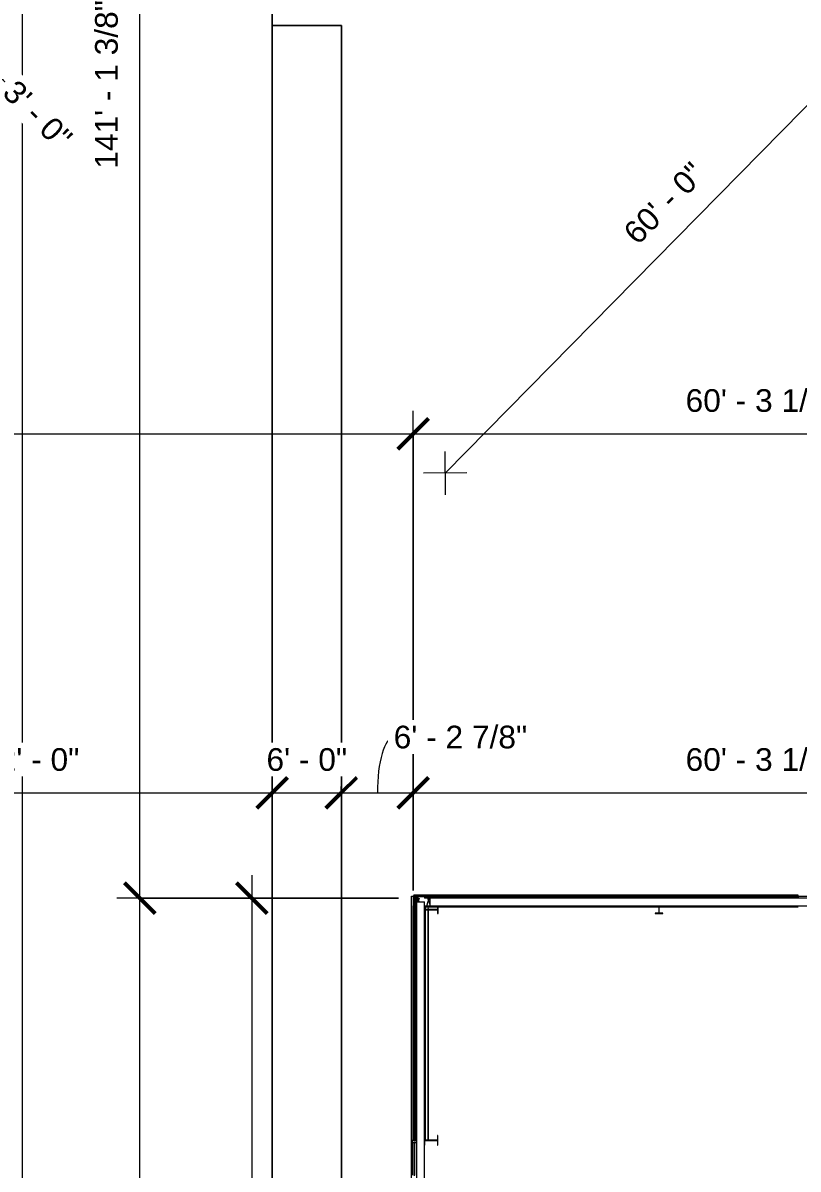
# Model space of a CAD drawing. Header units: inches. Extents: x 20008 to 27263, y -26025 to -19005.
# Drawn here: x 21652 to 22459, y -21174 to -19980 of the extents above; entities that cross this region are included whole.
import ezdxf

# ---------------------------------------------------------------- set-up
doc = ezdxf.new("R2010")
doc.units = ezdxf.units.IN
doc.header["$MEASUREMENT"] = 0
for name, color, linetype, lineweight in [('A-ANNO-DIMS', 211, 'Continuous', 9), ('A-ANNO-DIMS-256', 211, 'Continuous', 9), ('A-GLAZ-CURT', 52, 'Continuous', 9), ('A-GLAZ-CWMG', 51, 'Continuous', 9), ('A-WALL', 113, 'Continuous', 9), ('A-WALL-PATT', 111, 'Continuous', 25), ('C-TOPO', 7, 'Continuous', 9), ('Conc', 7, 'Continuous', 13), ('EOP-PR', 4, 'Continuous', 13), ('L-SITE-WALL', 31, 'Continuous', 9), ('S-BEAM', 12, 'Continuous', 9), ('S-COLS', 52, 'Continuous', 9)]:
    doc.layers.add(name, color=color, linetype=linetype, lineweight=lineweight)
doc.styles.add('Arial_2', font='arial.ttf', dxfattribs={"height": 23.60479})
doc.dimstyles.new('Arrow_-_3_32__Arial', dxfattribs={"dimscale": 12, "dimtxt": 24, "dimasz": 2.666667, "dimexe": 2, "dimexo": 0, "dimgap": 1.333333, "dimtad": 1, "dimjust": 3, "dimdec": 5, "dimrnd": 0.03125, "dimzin": 1, "dimdsep": 46, "dimlunit": 4, "dimtxsty": 'Arial_2', "dimblk1": 'OPEN30', "dimblk2": 'OPEN30', "dimsah": 1, "dimcen": 0.09, "dimazin": 0, "dimtfac": 1, "dimtdec": 4, "dimtix": 1, "dimtmove": 0, "dimatfit": 2, "dimfxl": 1, "dimtvp": 1, "dimtfill": 1, "dimfrac": 2, "dimtolj": 1, "dimtzin": 0, "dimarcsym": 2})
doc.dimstyles.new('Arrow_-_3_32__Arial_1', dxfattribs={"dimscale": 12, "dimtxt": 24, "dimasz": 2.666667, "dimexe": 2, "dimexo": 0, "dimgap": 1.333333, "dimtad": 1, "dimjust": 3, "dimdec": 5, "dimrnd": 0.03125, "dimzin": 1, "dimdsep": 46, "dimlunit": 4, "dimtxsty": 'Arial_2', "dimblk1": 'OPEN30', "dimblk2": 'OPEN30', "dimsah": 1, "dimcen": 0.09, "dimazin": 0, "dimtfac": 1, "dimtdec": 4, "dimtix": 1, "dimtmove": 0, "dimatfit": 2, "dimfxl": 1, "dimtvp": 1, "dimtfill": 1, "dimfrac": 2, "dimtolj": 1, "dimtzin": 0, "dimarcsym": 2})
doc.dimstyles.new('Linear_-_3_32__Arial', dxfattribs={"dimscale": 12, "dimtxt": 24, "dimasz": 2.666667, "dimexe": 2, "dimexo": 1.333333, "dimgap": 1.333333, "dimtad": 1, "dimdec": 4, "dimrnd": 0.0625, "dimzin": 1, "dimdsep": 46, "dimlunit": 4, "dimtxsty": 'Arial_2', "dimblk1": 'OBLIQUE', "dimblk2": 'OBLIQUE', "dimsah": 1, "dimcen": 0.09, "dimdle": 2, "dimazin": 0, "dimtfac": 1, "dimtdec": 4, "dimtix": 1, "dimtmove": 1, "dimatfit": 3, "dimfxl": 1, "dimtvp": 1, "dimtfill": 1, "dimfrac": 2, "dimtolj": 1, "dimtzin": 0, "dimarcsym": 2})
doc.dimstyles.new('Linear_-_3_32__Arial_1', dxfattribs={"dimscale": 12, "dimtxt": 24, "dimasz": 2.666667, "dimexe": 2, "dimexo": 1.333333, "dimgap": 1.333333, "dimtad": 1, "dimdec": 4, "dimrnd": 0.0625, "dimzin": 1, "dimdsep": 46, "dimlunit": 4, "dimtxsty": 'Arial_2', "dimblk1": 'OBLIQUE', "dimblk2": 'OBLIQUE', "dimsah": 1, "dimcen": 0.09, "dimdle": 2, "dimazin": 0, "dimtfac": 1, "dimtdec": 4, "dimtix": 1, "dimtmove": 0, "dimatfit": 3, "dimfxl": 1, "dimtvp": 1, "dimtfill": 1, "dimfrac": 2, "dimtolj": 1, "dimtzin": 0, "dimarcsym": 2})
pattern_1 = [(0, (0, 0), (0, 32), []), (90, (0, 0), (-32, 2e-15), [])]
pattern_2 = [(161.57, (1.28, 1.28), (-10.24040374, -0.00056827), [0, -72.858, 8.09, 0]), (18.43, (-1.28, 1.28), (-10.24040374, 0.00056827), [0, -72.858, 8.09, 0]), (108.43, (1.28, 1.28), (5.1184649, -25.6019259), [24.282, -56.666]), (71.57, (-1.28, 1.28), (5.1184649, 25.6019259), [24.282, -56.666])]

# ---------------------------------------------------------------- blocks, each defined once
blk = doc.blocks.new('Struct_Xcel_Sports Complex_rvt-1-Site Plan - Phase 1')
at = {"layer": 'L-SITE-WALL', "color": 7}
blk.add_line((22058.1, -21143.9), (22058.1, -20899.6), dxfattribs=at)
blk = doc.blocks.new('Rectangular Mullion - Exterior 2_ x 4_5_-1142339-Site Plan - Phase 1')
at = {"layer": 'A-GLAZ-CWMG', "lineweight": 13}
for p, q in [((-2, 3), (0, 3)), ((-2, -1.5), (-2, 3)), ((0, 3), (0, -1.5)), ((0, -1.5), (-2, -1.5))]:
    blk.add_line(p, q, dxfattribs=at)
blk = doc.blocks.new('Girt_C - 8_D-1405501-Site Plan - Phase 1')
at = {"layer": 'S-BEAM'}
for p, q in [((22767.4, -20891.6), (22075.6, -20891.6)), ((22075.6, -20891.7), (22075.6, -20891.6)), ((22075.6, -20899.4), (22075.6, -20891.7)), ((22767.4, -20891.6), (22767.4, -20891.7)), ((22767.4, -20891.7), (22767.4, -20899.4)), ((22075.6, -20899.6), (22075.6, -20899.4)), ((22075.6, -20899.6), (22767.4, -20899.6)), ((22767.4, -20899.4), (22767.4, -20899.6))]:
    blk.add_line(p, q, dxfattribs=at)
blk = doc.blocks.new('Girt_C - 8_D-1405510-Site Plan - Phase 1')
at = {"layer": 'S-BEAM'}
for p, q in [((22061.6, -20895.6), (22061.6, -21647.2)), ((22061.6, -20895.6), (22061.8, -20895.6)), ((22061.8, -20895.6), (22069.5, -20895.6)), ((22069.5, -20895.6), (22069.6, -20895.6)), ((22069.6, -21647.2), (22069.6, -20895.6)), ((22061.8, -21647.2), (22061.6, -21647.2)), ((22069.5, -21647.2), (22061.8, -21647.2)), ((22069.6, -21647.2), (22069.5, -21647.2))]:
    blk.add_line(p, q, dxfattribs=at)
blk = doc.blocks.new('System Panel - INSULATED LOW-E GLAZING _SEE ELEVATIONS FOR U-FACTOR_ SHGC_ _ LT_-827433-Site Plan - Phase 1')
at = {"layer": 'A-GLAZ-CURT'}
for p, q in [((17.09375, -0.25), (-17.09375, -0.25)), ((-17.09375, -0.25), (-17.09375, -1.25)), ((-17.09375, -1.25), (-17.09375, -0.25)), ((17.09375, -0.25), (-17.09375, -0.25)), ((-17.09375, -1.25), (17.09375, -1.25)), ((-17.09375, -1.25), (17.09375, -1.25)), ((17.09375, -1.25), (17.09375, -0.25)), ((17.09375, -0.25), (17.09375, -1.25))]:
    blk.add_line(p, q, dxfattribs=at)
blk = doc.blocks.new('Rectangular Mullion - Exterior 2_ x 4_5_-V74-Site Plan - Phase 1')
at = {"layer": 'A-GLAZ-CWMG'}
for p, q in [((22057, -22300.4), (22057, -22334.6)), ((22061.5, -22300.4), (22061.5, -22334.6))]:
    blk.add_line(p, q, dxfattribs=at)
blk = doc.blocks.new('Round Bar - 1_-1267021-Site Plan - Phase 1')
at = {"layer": 'S-BEAM'}
for p, q in [((22073.1, -21867.7), (22073.1, -21988.9)), ((22074.1, -21988.9), (22074.1, -21867.7))]:
    blk.add_line(p, q, dxfattribs=at)
for centre, start_param, end_param in [((22073.6, -21867.7), 0, 3.141593), ((22073.6, -21867.7), 3.141593, 6.283185), ((22073.6, -22108.8), 3.926991, 5.497787)]:
    blk.add_ellipse(centre, major_axis=(0.5, 0), ratio=0.507473, start_param=start_param, end_param=end_param, dxfattribs=at)
blk = doc.blocks.new('Round Bar - 1_-V80-Site Plan - Phase 1')
at = {"layer": 'S-BEAM'}
for p, q in [((22073.1, -21022.6), (22073.1, -21143.8)), ((22074.1, -21143.8), (22074.1, -21022.6))]:
    blk.add_line(p, q, dxfattribs=at)
for centre, start_param, end_param in [((22073.6, -20902.7), 0, 3.141593), ((22073.6, -21143.8), 0, 3.141593), ((22073.6, -21143.8), 3.141593, 6.283185)]:
    blk.add_ellipse(centre, major_axis=(0.5, 0), ratio=0.507473, start_param=start_param, end_param=end_param, dxfattribs=at)
blk = doc.blocks.new('DIMBLOCK35-Site Plan - Phase 1')
at = {"layer": 'A-ANNO-DIMS-256', "lineweight": 50}
for p, q in [((21651.2, -19441.1), (21635.2, -19425.1)), ((21651.2, -19441.1), (21667.2, -19457.1)), ((21651.2, -23103.1), (21635.2, -23087.1)), ((21651.2, -23103.1), (21667.2, -23119.1))]:
    blk.add_line(p, q, dxfattribs=at)
at = {"layer": 'A-ANNO-DIMS-256'}
for p, q in [((21651.2, -19417.1), (21651.2, -23103.1)), ((21657.9, -19441.1), (21627.2, -19441.1)), ((21651.2, -19441.1), (21657.9, -19441.1)), ((22015.2, -23103.1), (21627.2, -23103.1)), ((21651.2, -23103.1), (22015.2, -23103.1))]:
    blk.add_line(p, q, dxfattribs=at)
at = {"layer": 'A-ANNO-DIMS-256', "color": 0, "insert": (21604.6, -21332.1), "char_height": 23.6, "width": 144, "attachment_point": 1, "rotation": 90, "line_spacing_factor": 0.938532, "style": 'Arial_2', "bg_fill": 3, "box_fill_scale": 1.25, "bg_fill_color": 0, "bg_fill_transparency": 0}
blk.add_mtext('305\' - 2"', dxfattribs=at)
blk = doc.blocks.new('_Oblique')
at = {"color": 0, "linetype": 'ByBlock', "lineweight": -2}
blk.add_line((-0.5, -0.5), (0.5, 0.5), dxfattribs=at)
blk = doc.blocks.new('DIMBLOCK47-Site Plan - Phase 1')
at = {"layer": 'A-ANNO-DIMS-256'}
for p, q in [((22091.2, -20449.1), (22596.2, -19935.9)), ((22091.1, -20426.5), (22091.4, -20471.7)), ((22113.9, -20448.9), (22068.6, -20449.3))]:
    blk.add_line(p, q, dxfattribs=at)
at = {"layer": 'A-ANNO-DIMS-256', "lineweight": 50}
for q in [(22567.7, -19952.7), (22579.9, -19964.7)]:
    blk.add_line((22596.2, -19935.9), q, dxfattribs=at)
at = {"layer": 'A-ANNO-DIMS-256'}
blk.add_arc((22091.2, -20449.1), 720, 43.5506, 47.3703, dxfattribs=at)
at = {"layer": 'A-ANNO-DIMS-256', "color": 0, "insert": (22274.8, -20196.1), "char_height": 23.6, "width": 122.289, "attachment_point": 1, "rotation": 45.4605, "line_spacing_factor": 0.938532, "style": 'Arial_2', "bg_fill": 3, "box_fill_scale": 1.25, "bg_fill_color": 0, "bg_fill_transparency": 0}
blk.add_mtext('60\' - 0"', dxfattribs=at)
blk = doc.blocks.new('_Open30')
at = {"color": 0, "linetype": 'ByBlock', "lineweight": -2}
for p, q in [((-1, 0.268), (0, 0)), ((0, 0), (-1, -0.268)), ((0, 0), (-1, 0))]:
    blk.add_line(p, q, dxfattribs=at)
blk = doc.blocks.new('DIMBLOCK66-Site Plan - Phase 1')
at = {"layer": 'A-ANNO-DIMS-256'}
for p, q in [((21587.2, -19969.7), (21587.2, -19924.5)), ((21609.9, -19947.1), (21564.6, -19947.1)), ((21587.2, -19947.1), (21612.7, -19972.6))]:
    blk.add_line(p, q, dxfattribs=at)
at = {"layer": 'A-ANNO-DIMS-256', "lineweight": 50}
for q in [(21596.1, -19943.9), (21584, -19956)]:
    blk.add_line((21612.7, -19972.6), q, dxfattribs=at)
at = {"layer": 'A-ANNO-DIMS-256'}
blk.add_arc((21587.2, -19947.1), 36, 276.7682, 353.1626, dxfattribs=at)
blk.add_ellipse((21661.9, -20021.8), major_axis=(-61.9, 62), ratio=0.396032, start_param=0, end_param=1.570796, dxfattribs=at)
at = {"layer": 'A-ANNO-DIMS-256', "color": 0, "insert": (21645.9, -20037.8), "char_height": 23.6, "width": 100.578, "attachment_point": 1, "rotation": 314.9654, "line_spacing_factor": 0.938532, "style": 'Arial_2', "bg_fill": 3, "box_fill_scale": 1.25, "bg_fill_color": 0, "bg_fill_transparency": 0}
blk.add_mtext('3\' - 0"', dxfattribs=at)
blk = doc.blocks.new('DIMBLOCK67-Site Plan - Phase 1')
at = {"layer": 'A-ANNO-DIMS-256'}
for p, q in [((21890.1, -20867.6), (21890.1, -21649.2)), ((22042.8, -20891.6), (21866.1, -20891.6)), ((21890.1, -20891.6), (22042.8, -20891.6)), ((21967.2, -21649.2), (21866.1, -21649.2)), ((21890.1, -21649.2), (21967.2, -21649.2))]:
    blk.add_line(p, q, dxfattribs=at)
at = {"layer": 'A-ANNO-DIMS-256', "lineweight": 50}
for p, q in [((21890.1, -20891.6), (21874.1, -20875.6)), ((21890.1, -20891.6), (21906.1, -20907.6)), ((21890.1, -21649.2), (21874.1, -21633.2)), ((21890.1, -21649.2), (21906.1, -21665.2))]:
    blk.add_line(p, q, dxfattribs=at)
at = {"layer": 'A-ANNO-DIMS-256', "color": 0, "insert": (21843.4, -21348.6), "char_height": 23.605, "width": 187.865, "attachment_point": 1, "rotation": 90, "line_spacing_factor": 0.938532, "style": 'Arial_2', "bg_fill": 3, "box_fill_scale": 1.25, "bg_fill_color": 0, "bg_fill_transparency": 0}
blk.add_mtext('63\' - 1 5/8"', dxfattribs=at)
blk = doc.blocks.new('DIMBLOCK79-Site Plan - Phase 1')
at = {"layer": 'A-ANNO-DIMS-256', "lineweight": 50}
for p, q in [((20984.2, -20408.3), (21000.2, -20392.3)), ((22058.1, -20408.3), (22074.1, -20392.3)), ((20984.2, -20408.3), (20968.2, -20424.3)), ((22058.1, -20408.3), (22042.1, -20424.3))]:
    blk.add_line(p, q, dxfattribs=at)
at = {"layer": 'A-ANNO-DIMS-256'}
for p, q in [((22058.1, -20883.6), (22058.1, -20384.3)), ((20984.2, -20401.7), (20984.2, -20432.3)), ((20984.2, -20408.3), (20984.2, -20401.7)), ((20960.2, -20408.3), (22058.1, -20408.3)), ((22058.1, -20408.3), (22058.1, -20883.6))]:
    blk.add_line(p, q, dxfattribs=at)
at = {"layer": 'A-ANNO-DIMS-256', "color": 0, "insert": (21442.9, -20361.7), "char_height": 23.605, "width": 187.865, "attachment_point": 1, "line_spacing_factor": 0.938532, "style": 'Arial_2', "bg_fill": 3, "box_fill_scale": 1.25, "bg_fill_color": 0, "bg_fill_transparency": 0}
blk.add_mtext('89\' - 5 7/8"', dxfattribs=at)
blk = doc.blocks.new('DIMBLOCK80-Site Plan - Phase 1')
at = {"layer": 'A-ANNO-DIMS-256'}
for p, q in [((22058.1, -20883.6), (22058.1, -20384.3)), ((22781.4, -20883.6), (22781.4, -20384.3)), ((22058.1, -20408.3), (22781.4, -20408.3)), ((22058.1, -20408.3), (22058.1, -20883.6)), ((22781.4, -20408.3), (22781.4, -20883.6))]:
    blk.add_line(p, q, dxfattribs=at)
at = {"layer": 'A-ANNO-DIMS-256', "lineweight": 50}
for p, q in [((22058.1, -20408.3), (22074.1, -20392.3)), ((22781.4, -20408.3), (22797.4, -20392.3)), ((22058.1, -20408.3), (22042.1, -20424.3)), ((22781.4, -20408.3), (22765.4, -20424.3))]:
    blk.add_line(p, q, dxfattribs=at)
at = {"layer": 'A-ANNO-DIMS-256', "color": 0, "insert": (22341.5, -20361.7), "char_height": 23.605, "width": 187.865, "attachment_point": 1, "line_spacing_factor": 0.938532, "style": 'Arial_2', "bg_fill": 3, "box_fill_scale": 1.25, "bg_fill_color": 0, "bg_fill_transparency": 0}
blk.add_mtext('60\' - 3 1/4"', dxfattribs=at)
blk = doc.blocks.new('DIMBLOCK84-Site Plan - Phase 1')
at = {"layer": 'A-ANNO-DIMS-256', "lineweight": 50}
for p, q in [((21773.6, -20891.6), (21757.6, -20875.6)), ((21773.6, -20891.6), (21789.6, -20907.6)), ((21773.6, -22798.8), (21757.6, -22782.8)), ((21773.6, -22798.8), (21789.6, -22814.8))]:
    blk.add_line(p, q, dxfattribs=at)
at = {"layer": 'A-ANNO-DIMS-256'}
for p, q in [((22042.8, -20891.6), (21749.6, -20891.6)), ((21773.6, -22798.8), (21773.6, -20891.6)), ((21773.6, -20891.6), (22042.8, -20891.6)), ((22042.1, -22798.8), (21749.6, -22798.8)), ((21773.6, -22798.8), (22042.1, -22798.8))]:
    blk.add_line(p, q, dxfattribs=at)
at = {"layer": 'A-ANNO-DIMS-256', "color": 0, "insert": (21726.9, -21941.5), "char_height": 23.605, "width": 231.286, "attachment_point": 1, "rotation": 90, "line_spacing_factor": 0.938532, "style": 'Arial_2', "bg_fill": 3, "box_fill_scale": 1.25, "bg_fill_color": 0, "bg_fill_transparency": 0}
blk.add_mtext('158\' - 11 1/4"', dxfattribs=at)
blk = doc.blocks.new('DIMBLOCK85-Site Plan - Phase 1')
at = {"layer": 'A-ANNO-DIMS-256'}
for p, q in [((21773.6, -20891.6), (21773.6, -19174.2)), ((21766.9, -19198.2), (21797.6, -19198.2)), ((21773.6, -19198.2), (21766.9, -19198.2)), ((22042.8, -20891.6), (21749.6, -20891.6)), ((21773.6, -20891.6), (22042.8, -20891.6))]:
    blk.add_line(p, q, dxfattribs=at)
at = {"layer": 'A-ANNO-DIMS-256', "lineweight": 50}
for p, q in [((21773.6, -19198.2), (21757.6, -19182.2)), ((21773.6, -19198.2), (21789.6, -19214.2)), ((21773.6, -20891.6), (21757.6, -20875.6)), ((21773.6, -20891.6), (21789.6, -20907.6))]:
    blk.add_line(p, q, dxfattribs=at)
at = {"layer": 'A-ANNO-DIMS-256', "color": 0, "insert": (21726.9, -20132.2), "char_height": 23.605, "width": 209.575, "attachment_point": 1, "rotation": 90, "line_spacing_factor": 0.938532, "style": 'Arial_2', "bg_fill": 3, "box_fill_scale": 1.25, "bg_fill_color": 0, "bg_fill_transparency": 0}
blk.add_mtext('141\' - 1 3/8"', dxfattribs=at)
blk = doc.blocks.new('DIMBLOCK90-Site Plan - Phase 1')
at = {"layer": 'A-ANNO-DIMS-256'}
for p, q in [((21911.2, -19999.1), (21911.2, -20806.1)), ((21911.2, -20782.1), (21911.2, -19999.1)), ((21407.2, -20775.5), (21407.2, -20806.1)), ((21407.2, -20782.1), (21407.2, -20775.5)), ((21407.2, -20782.1), (21911.2, -20782.1))]:
    blk.add_line(p, q, dxfattribs=at)
at = {"layer": 'A-ANNO-DIMS-256', "lineweight": 50}
for p, q in [((21407.2, -20782.1), (21423.2, -20766.1)), ((21911.2, -20782.1), (21927.2, -20766.1)), ((21407.2, -20782.1), (21391.2, -20798.1)), ((21911.2, -20782.1), (21895.2, -20798.1))]:
    blk.add_line(p, q, dxfattribs=at)
at = {"layer": 'A-ANNO-DIMS-256', "color": 0, "insert": (21608.3, -20735.5), "char_height": 23.6, "width": 122.289, "attachment_point": 1, "line_spacing_factor": 0.938532, "style": 'Arial_2', "bg_fill": 3, "box_fill_scale": 1.25, "bg_fill_color": 0, "bg_fill_transparency": 0}
blk.add_mtext('42\' - 0"', dxfattribs=at)
blk = doc.blocks.new('DIMBLOCK91-Site Plan - Phase 1')
at = {"layer": 'A-ANNO-DIMS-256'}
for p, q in [((21911.2, -19999.1), (21911.2, -20806.1)), ((21911.2, -20782.1), (21911.2, -19999.1)), ((21983.2, -20775.5), (21983.2, -20806.1)), ((21983.2, -20782.1), (21983.2, -20775.5)), ((21911.2, -20782.1), (21983.2, -20782.1))]:
    blk.add_line(p, q, dxfattribs=at)
at = {"layer": 'A-ANNO-DIMS-256', "lineweight": 50}
for p, q in [((21911.2, -20782.1), (21927.2, -20766.1)), ((21983.2, -20782.1), (21999.2, -20766.1)), ((21911.2, -20782.1), (21895.2, -20798.1)), ((21983.2, -20782.1), (21967.2, -20798.1))]:
    blk.add_line(p, q, dxfattribs=at)
at = {"layer": 'A-ANNO-DIMS-256', "color": 0, "insert": (21905.3, -20735.5), "char_height": 23.6, "width": 100.578, "attachment_point": 1, "line_spacing_factor": 0.938532, "style": 'Arial_2', "bg_fill": 3, "box_fill_scale": 1.25, "bg_fill_color": 0, "bg_fill_transparency": 0}
blk.add_mtext('6\' - 0"', dxfattribs=at)
blk = doc.blocks.new('DIMBLOCK92-Site Plan - Phase 1')
at = {"layer": 'A-ANNO-DIMS-256'}
for p, q in [((22058.1, -20883.6), (22058.1, -20758.1)), ((21983.2, -20775.5), (21983.2, -20806.1)), ((21983.2, -20782.1), (21983.2, -20775.5)), ((21983.2, -20782.1), (22058.1, -20782.1)), ((22058.1, -20782.1), (22058.1, -20883.6))]:
    blk.add_line(p, q, dxfattribs=at)
at = {"layer": 'A-ANNO-DIMS-256', "lineweight": 50}
for p, q in [((21983.2, -20782.1), (21999.2, -20766.1)), ((22058.1, -20782.1), (22074.1, -20766.1)), ((21983.2, -20782.1), (21967.2, -20798.1)), ((22058.1, -20782.1), (22042.1, -20798.1))]:
    blk.add_line(p, q, dxfattribs=at)
at = {"layer": 'A-ANNO-DIMS-256'}
blk.add_ellipse((22037.7, -20782.1), major_axis=(0, 57.9), ratio=0.29346, start_param=0, end_param=1.570796, dxfattribs=at)
at = {"layer": 'A-ANNO-DIMS-256', "color": 0, "insert": (22037.7, -20712.1), "char_height": 23.605, "width": 166.154, "attachment_point": 1, "line_spacing_factor": 0.938532, "style": 'Arial_2', "bg_fill": 3, "box_fill_scale": 1.25, "bg_fill_color": 0, "bg_fill_transparency": 0}
blk.add_mtext('6\' - 2 7/8"', dxfattribs=at)
blk = doc.blocks.new('DIMBLOCK93-Site Plan - Phase 1')
at = {"layer": 'A-ANNO-DIMS-256'}
for p, q in [((22058.1, -20883.6), (22058.1, -20758.1)), ((22781.4, -20883.6), (22781.4, -20758.1)), ((22058.1, -20782.1), (22781.4, -20782.1)), ((22058.1, -20782.1), (22058.1, -20883.6)), ((22781.4, -20782.1), (22781.4, -20883.6))]:
    blk.add_line(p, q, dxfattribs=at)
at = {"layer": 'A-ANNO-DIMS-256', "lineweight": 50}
for p, q in [((22058.1, -20782.1), (22074.1, -20766.1)), ((22781.4, -20782.1), (22797.4, -20766.1)), ((22058.1, -20782.1), (22042.1, -20798.1)), ((22781.4, -20782.1), (22765.4, -20798.1))]:
    blk.add_line(p, q, dxfattribs=at)
at = {"layer": 'A-ANNO-DIMS-256', "color": 0, "insert": (22341.5, -20735.5), "char_height": 23.605, "width": 187.865, "attachment_point": 1, "line_spacing_factor": 0.938532, "style": 'Arial_2', "bg_fill": 3, "box_fill_scale": 1.25, "bg_fill_color": 0, "bg_fill_transparency": 0}
blk.add_mtext('60\' - 3 1/4"', dxfattribs=at)

msp = doc.modelspace()

# ---------------------------------------------------------------- hatches: boundary and pattern name
at = {"layer": 'A-WALL-PATT', "lineweight": 9}
h = msp.add_hatch(dxfattribs=at)
h.set_pattern_fill('FP_12', color=256, style=0, pattern_type=2)
h.set_pattern_definition(pattern_1)
h.paths.add_polyline_path([(22060.140225, -21142.92781), (22061.140225, -21142.92781), (22061.140225, -20889.92781), (22060.140225, -20889.92781), (22060.140225, -21136.095851)], flags=0)
h = msp.add_hatch(dxfattribs=at)
h.set_pattern_fill('FP_10', color=256, style=0, pattern_type=2)
h.set_pattern_definition(pattern_2)
h.paths.add_polyline_path([(22061.733975, -20895.55281), (22069.640225, -20895.55281), (22069.640225, -20889.92781), (22061.640225, -20889.92781), (22061.665346, -20895.552803)], flags=0)
h = msp.add_hatch(dxfattribs=at)
h.set_pattern_fill('FP_10', color=256, style=0, pattern_type=2)
h.set_pattern_definition(pattern_2)
h.paths.add_polyline_path([(22069.640225, -20899.55281), (22075.640225, -20899.443435), (22075.640225, -20891.55281), (22069.640225, -20891.55281), (22069.640225, -20895.55281)], flags=0)
h = msp.add_hatch(dxfattribs=at)
h.set_pattern_fill('FP_12', color=256, style=0, pattern_type=2)
h.set_pattern_definition(pattern_1)
h.paths.add_polyline_path([(22070.390225, -20891.55281), (22458.515225, -20891.55281), (22458.515225, -20890.55281), (22070.390225, -20890.55281)], flags=0)
at = {"layer": 'S-COLS'}
h = msp.add_hatch(dxfattribs=at)
h.set_pattern_fill('FP_8', color=256, style=0, pattern_type=2)
h.set_pattern_definition([(45, (0, 0), (-25.342707, 25.342707), []), (45, (0, 38.4), (-25.342707, 25.342707), [])])
h.paths.add_polyline_path([(22069.640225, -20907.55281), (22070.073819, -20907.55281), (22070.073819, -20904.388748), (22070.276327, -20903.89985), (22070.765225, -20903.697342), (22073.140225, -20903.640131), (22073.140225, -20903.408279), (22070.765225, -20903.408279), (22070.276327, -20903.205771), (22070.073819, -20902.716873), (22070.073819, -20899.55281), (22069.640225, -20899.55281)], flags=0)
h.paths.add_polyline_path([(22083.890225, -20907.55281), (22083.890225, -20899.55281), (22083.456632, -20899.55281), (22083.456632, -20902.716873), (22083.254123, -20903.205771), (22082.765225, -20903.408279), (22074.140225, -20903.408279), (22074.140225, -20903.697342), (22082.765225, -20903.697342), (22083.254123, -20903.89985), (22083.456632, -20904.388748), (22083.456632, -20907.55281)], flags=0)

# ---------------------------------------------------------------- linework, layer by layer
at = {"layer": 'A-WALL', "lineweight": 25}
for p, q in [((22058.765225, -20889.17781), (22058.327725, -20889.17781)), ((22058.327725, -20889.17781), (22058.327725, -21143.67781)), ((22458.515225, -20889.05281), (22058.765225, -20889.05281)), ((22058.765225, -20889.05281), (22058.765225, -20889.17781)), ((22458.515225, -20891.577931), (22458.515225, -20889.05281)), ((22070.390225, -21143.67781), (22070.390225, -20900.30281)), ((22070.390225, -20900.30281), (22458.515225, -20900.30281)), ((22458.515225, -20900.30281), (22458.515225, -20899.52769)), ((22058.327725, -21143.67781), (22061.665346, -21143.67781)), ((22069.640225, -21143.67781), (22070.390225, -21143.67781))]:
    msp.add_line(p, q, dxfattribs=at)
at = {"layer": 'A-WALL'}
for p, q in [((22058.640225, -20889.17781), (22058.640225, -21143.67781)), ((22070.390225, -20889.17781), (22058.765225, -20889.17781)), ((22060.140225, -20889.17781), (22060.140225, -21143.67781)), ((22060.140225, -20889.92781), (22069.640225, -20889.92781)), ((22061.140225, -20889.92781), (22061.140225, -21142.92781)), ((22061.640225, -20889.92781), (22061.640225, -20895.55281)), ((22069.640225, -20889.92781), (22069.640225, -20891.55281)), ((22075.640225, -20891.55281), (22069.640225, -20891.55281)), ((22070.390225, -20891.55281), (22070.390225, -20889.17781)), ((22458.515225, -20890.55281), (22070.390225, -20890.55281)), ((22069.640225, -20899.55281), (22075.640225, -20899.55281)), ((22061.665346, -21142.92781), (22060.140225, -21142.92781))]:
    msp.add_line(p, q, dxfattribs=at)
at = {"layer": 'C-TOPO'}
for p, q in [((21911.235352, -19909.085449), (21911.235352, -19983.101074)), ((21911.235352, -19983.101074), (21911.235352, -19909.085449)), ((21911.235352, -19983.101074), (21983.235352, -19983.101074)), ((21911.235352, -21862.349121), (21911.235352, -19983.101074)), ((21983.235352, -19983.101074), (21911.235352, -19983.101074)), ((21911.235352, -19983.101074), (21911.235352, -21862.349121)), ((21983.235352, -19983.101074), (21983.235352, -21649.177734)), ((21983.235352, -21649.177734), (21983.235352, -19983.101074))]:
    msp.add_line(p, q, dxfattribs=at)
at = {"layer": 'Conc'}
for p, q in [((21983.235225, -19983.100554), (21911.235225, -19983.100554)), ((21911.235225, -19983.100554), (21911.235225, -20067.100554)), ((21911.235225, -19983.100554), (21911.235225, -22892.070698)), ((21983.235225, -19983.100554), (21983.235225, -21649.17781))]:
    msp.add_line(p, q, dxfattribs=at)
at = {"layer": 'EOP-PR'}
msp.add_line((21911.235225, -19909.085554), (21911.235225, -19983.100554), dxfattribs=at)
msp.add_arc((22091.235225, -20449.085554), 720, 0, 90, dxfattribs=at)
at = {"layer": 'L-SITE-WALL'}
for p, q in [((22056.140225, -20889.55281), (22058.327725, -20889.55281)), ((22056.140225, -22800.80281), (22056.140225, -20889.55281)), ((22058.327725, -20891.55281), (22058.140225, -20891.55281)), ((22058.140225, -20891.55281), (22058.140225, -21143.92781)), ((22458.515225, -20889.55281), (22555.265225, -20889.55281))]:
    msp.add_line(p, q, dxfattribs=at)
at = {"layer": 'S-COLS', "lineweight": 15}
for p, q in [((22070.073819, -20899.55281), (22069.640225, -20899.55281)), ((22069.640225, -20907.55281), (22070.073819, -20907.55281)), ((22070.073819, -20902.716873), (22070.073819, -20899.55281)), ((22070.073819, -20907.55281), (22070.073819, -20904.388748)), ((22073.140225, -20903.408279), (22070.765225, -20903.408279)), ((22070.765225, -20903.697342), (22073.140225, -20903.697342)), ((22082.765225, -20903.408279), (22074.140225, -20903.408279)), ((22074.140225, -20903.697342), (22082.765225, -20903.697342)), ((22083.456632, -20899.55281), (22083.456632, -20902.716873)), ((22083.456632, -20904.388748), (22083.456632, -20907.55281)), ((22083.456632, -20907.55281), (22083.890225, -20907.55281)), ((22083.890225, -20907.55281), (22083.890225, -20899.55281)), ((22309.890225, -20899.55281), (22309.890225, -20899.986404)), ((22309.890225, -20899.986404), (22313.054288, -20899.986404)), ((22313.054288, -20907.369217), (22309.890225, -20907.369217)), ((22309.890225, -20907.369217), (22309.890225, -20907.80281)), ((22309.890225, -20907.80281), (22317.890225, -20907.80281)), ((22313.745694, -20900.67781), (22313.745694, -20906.67781)), ((22314.034757, -20906.67781), (22314.034757, -20900.67781)), ((22314.726163, -20899.986404), (22317.890225, -20899.986404)), ((22317.890225, -20907.369217), (22314.726163, -20907.369217)), ((22317.890225, -20899.986404), (22317.890225, -20899.55281)), ((22317.890225, -20907.80281), (22317.890225, -20907.369217)), ((22070.073819, -21138.80281), (22069.640225, -21138.80281)), ((22070.073819, -21142.966873), (22070.073819, -21138.80281)), ((22070.073819, -21148.80281), (22070.073819, -21144.638748)), ((22073.140225, -21143.658279), (22070.765225, -21143.658279)), ((22070.765225, -21143.947342), (22073.438439, -21143.947342)), ((22073.993779, -21143.947342), (22082.515225, -21143.947342)), ((22082.515225, -21143.658279), (22074.140225, -21143.658279)), ((22083.640225, -21138.80281), (22083.206632, -21138.80281)), ((22083.206632, -21138.80281), (22083.206632, -21142.966873)), ((22083.206632, -21144.638748), (22083.206632, -21148.80281)), ((22083.640225, -21148.80281), (22083.640225, -21138.80281)), ((22069.640225, -21148.80281), (22070.073819, -21148.80281)), ((22083.206632, -21148.80281), (22083.640225, -21148.80281))]:
    msp.add_line(p, q, dxfattribs=at)
for centre, start, end in [((22070.765225, -20902.716873), 180, 270), ((22070.765225, -20904.388748), 90, 180), ((22082.765225, -20902.716873), 270, 0), ((22082.765225, -20904.388748), 0, 90), ((22313.054288, -20900.67781), 0, 90), ((22313.054288, -20906.67781), 270, 0), ((22314.726163, -20900.67781), 90, 180), ((22314.726163, -20906.67781), 180, 270), ((22070.765225, -21142.966873), 180, 270), ((22070.765225, -21144.638748), 90, 180), ((22082.515225, -21142.966873), 270, 0), ((22082.515225, -21144.638748), 0, 90)]:
    msp.add_arc(centre, 0.691406, start, end, dxfattribs=at)

# ---------------------------------------------------------------- block references
at = {"layer": 'A-GLAZ-CURT', "rotation": 89.99999999996285}
msp.add_blockref('System Panel - INSULATED LOW-E GLAZING _SEE ELEVATIONS FOR U-FACTOR_ SHGC_ _ LT_-827433-Site Plan - Phase 1', (22058.515225, -21163.02156), dxfattribs=at)
at = {"layer": 'A-GLAZ-CWMG', "extrusion": (0, 0, -1), "rotation": 90.00000000003713}
msp.add_blockref('Rectangular Mullion - Exterior 2_ x 4_5_-1142339-Site Plan - Phase 1', (-22058.515225, -21143.92781), dxfattribs=at)
at = {"layer": 'A-GLAZ-CWMG'}
msp.add_blockref('Rectangular Mullion - Exterior 2_ x 4_5_-V74-Site Plan - Phase 1', (0, 1154.4375), dxfattribs=at)
at = {"layer": 'S-BEAM'}
for name, p in [('Girt_C - 8_D-1405510-Site Plan - Phase 1', (0, 0)), ('Girt_C - 8_D-1405501-Site Plan - Phase 1', (0, 0)), ('Round Bar - 1_-V80-Site Plan - Phase 1', (0, 0)), ('Round Bar - 1_-1267021-Site Plan - Phase 1', (0, 965))]:
    msp.add_blockref(name, p, dxfattribs=at)

# ---------------------------------------------------------------- next in the draw order: dimensions: what is measured, and where the dimension line sits
at = {"layer": 'A-ANNO-DIMS'}
dim = msp.add_linear_dim(base=(21651.224704, -23103.085554), p1=(21673.852121, -19441.085554), p2=(22031.235225, -23103.085554), angle=90, dimstyle='Linear_-_3_32__Arial_1', override={"dimpost": '<>', "dimfxl": 3679.397598}, dxfattribs=at)
dim.commit()
dim.dimension.update_dxf_attribs({"geometry": 'DIMBLOCK35-Site Plan - Phase 1', "text_midpoint": (21623.164685, -21272.085554)})
dim = msp.add_radius_dim(center=(22091.235225, -20449.085554), mpoint=(22596.243975, -19935.893423), dimstyle='Arrow_-_3_32__Arial_1', override={"dimpost": '<>'}, dxfattribs=at)
dim.commit()
dim.dimension.update_dxf_attribs({"geometry": 'DIMBLOCK47-Site Plan - Phase 1', "text_midpoint": (22312.52267, -20184.218078)})

# ---------------------------------------------------------------- next in the draw order: dimensions: what is measured, and where the dimension line sits
dim = msp.add_radius_dim(center=(21587.235225, -19947.100554), mpoint=(21612.675685, -19972.571774), dimstyle='Arrow_-_3_32__Arial', override={"dimpost": '<>'}, dxfattribs=at)
dim.commit()
dim.dimension.update_dxf_attribs({"geometry": 'DIMBLOCK66-Site Plan - Phase 1', "text_midpoint": (21619.808869, -19940.006726)})
dim = msp.add_linear_dim(base=(21890.060601, -21649.17781), p1=(22058.765225, -20891.55281), p2=(21983.235225, -21649.17781), angle=90, dimstyle='Linear_-_3_32__Arial_1', override={"dimpost": '<>', "dimfxl": 761.380602}, dxfattribs=at)
dim.commit()
dim.dimension.update_dxf_attribs({"geometry": 'DIMBLOCK67-Site Plan - Phase 1', "text_midpoint": (21861.847617, -21270.36531)})

# ---------------------------------------------------------------- next in the draw order: dimensions: what is measured, and where the dimension line sits
dim = msp.add_linear_dim(base=(22058.140225, -20408.348155), p1=(20984.235225, -20385.720738), p2=(22058.140225, -20899.55281), dimstyle='Linear_-_3_32__Arial_1', override={"dimpost": '<>', "dimfxl": 1190.502141}, dxfattribs=at)
dim.commit()
dim.dimension.update_dxf_attribs({"geometry": 'DIMBLOCK79-Site Plan - Phase 1', "text_midpoint": (21521.187725, -20380.143223)})

# ---------------------------------------------------------------- next in the draw order: dimensions: what is measured, and where the dimension line sits
dim = msp.add_linear_dim(base=(22781.390225, -20408.348155), p1=(22058.140225, -20899.55281), p2=(22781.390225, -20899.55281), dimstyle='Linear_-_3_32__Arial_1', override={"dimpost": '<>', "dimfxl": 723.25}, dxfattribs=at)
dim.commit()
dim.dimension.update_dxf_attribs({"geometry": 'DIMBLOCK80-Site Plan - Phase 1', "text_midpoint": (22419.765225, -20380.135172)})

# ---------------------------------------------------------------- next in the draw order: dimensions: what is measured, and where the dimension line sits
dim = msp.add_linear_dim(base=(21773.567657, -20891.55281), p1=(22058.140225, -22798.80281), p2=(22058.765225, -20891.55281), angle=90, dimstyle='Linear_-_3_32__Arial_1', override={"dimpost": '<>', "dimfxl": 1907.250102}, dxfattribs=at)
dim.commit()
dim.dimension.update_dxf_attribs({"geometry": 'DIMBLOCK84-Site Plan - Phase 1', "text_midpoint": (21745.362724, -21845.17781)})

# ---------------------------------------------------------------- next in the draw order: dimensions: what is measured, and where the dimension line sits
dim = msp.add_linear_dim(base=(21773.567657, -19198.180554), p1=(22058.765225, -20891.55281), p2=(21750.94024, -19198.180554), angle=90, dimstyle='Linear_-_3_32__Arial_1', override={"dimpost": '<>', "dimfxl": 1721.123418}, dxfattribs=at)
dim.commit()
dim.dimension.update_dxf_attribs({"geometry": 'DIMBLOCK85-Site Plan - Phase 1', "text_midpoint": (21745.354673, -20044.866682)})

# ---------------------------------------------------------------- next in the draw order: dimensions: what is measured, and where the dimension line sits
dim = msp.add_linear_dim(base=(21911.235225, -20782.124624), p1=(21407.235225, -20759.497207), p2=(21911.235225, -19983.100554), dimstyle='Linear_-_3_32__Arial_1', override={"dimpost": '<>', "dimfxl": 925.639111}, dxfattribs=at)
dim.commit()
dim.dimension.update_dxf_attribs({"geometry": 'DIMBLOCK90-Site Plan - Phase 1', "text_midpoint": (21659.235225, -20754.072656)})

# ---------------------------------------------------------------- next in the draw order: dimensions: what is measured, and where the dimension line sits
dim = msp.add_linear_dim(base=(21983.235225, -20782.124624), p1=(21911.235225, -19983.100554), p2=(21983.235225, -20759.497207), dimstyle='Linear_-_3_32__Arial_1', override={"dimpost": '<>', "dimfxl": 779.728006}, dxfattribs=at)
dim.commit()
dim.dimension.update_dxf_attribs({"geometry": 'DIMBLOCK91-Site Plan - Phase 1', "text_midpoint": (21947.235225, -20754.072656)})

# ---------------------------------------------------------------- next in the draw order: dimensions: what is measured, and where the dimension line sits
dim = msp.add_linear_dim(base=(22058.140225, -20782.124624), p1=(21983.235225, -20759.497207), p2=(22058.140225, -20899.55281), dimstyle='Linear_-_3_32__Arial', override={"dimpost": '<>', "dimfxl": 158.827992}, dxfattribs=at)
dim.commit()
dim.dimension.update_dxf_attribs({"geometry": 'DIMBLOCK92-Site Plan - Phase 1', "text_midpoint": (22120.754734, -20727.806853), "dimtype": 160})

# ---------------------------------------------------------------- next in the draw order: dimensions: what is measured, and where the dimension line sits
dim = msp.add_linear_dim(base=(22781.390225, -20782.124624), p1=(22058.140225, -20899.55281), p2=(22781.390225, -20899.55281), dimstyle='Linear_-_3_32__Arial_1', override={"dimpost": '<>', "dimfxl": 723.25}, dxfattribs=at)
dim.commit()
dim.dimension.update_dxf_attribs({"geometry": 'DIMBLOCK93-Site Plan - Phase 1', "text_midpoint": (22419.765225, -20753.911641)})

# ---------------------------------------------------------------- next in the draw order: block references
at = {"lineweight": 5}
msp.add_blockref('Struct_Xcel_Sports Complex_rvt-1-Site Plan - Phase 1', (0, 0), dxfattribs=at)

doc.saveas('drawing.dxf')
